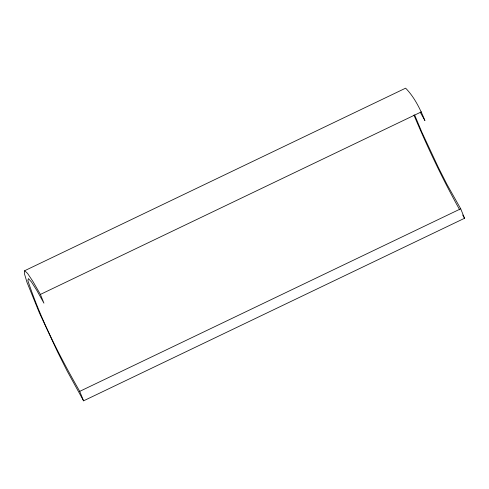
<?xml version="1.0" encoding="UTF-8"?>
<svg xmlns="http://www.w3.org/2000/svg" width="489" height="489" viewBox="0 0 489 489"><rect width="100%" height="100%" fill="white"/><g stroke="black" fill="none" stroke-linecap="round" stroke-linejoin="round"><path stroke-width="0.73" d="M420.296 112.293L424.923 120.581C420.198 109.01 414.427 97.14 405.625 88.167L24.639 270.735L24.45 273.809L26.999 282.336L39.279 312.605L57.58 351.939L67.201 371.108L83.564 400.833L464.55 218.265L460.711 208.797L446.897 184.292L438.376 167.495L421.891 132.268L414.623 114.952M24.639 270.735L27.549 273.363L32.946 281.475L40.398 294.421L421.384 111.853M40.398 294.421L43.937 303.149L36.809 290.399L31.473 281.964L28.399 278.602L27.879 280.619C40.673 319.348 59.481 356.029 79.719 391.365L460.711 208.797M459.703 209.83C442.624 179.188 427.539 147.427 413.932 115.098M462.686 215.019L464.55 218.265M79.719 391.365L83.564 400.833"/></g></svg>
